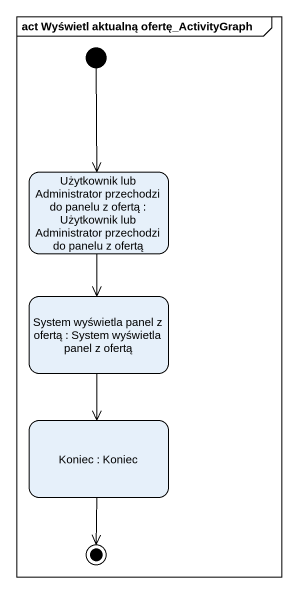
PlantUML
@startuml
mainframe act Wyświetl aktualną ofertę_ActivityGraph
hide empty description
state "Użytkownik lub Administrator przechodzi do panelu z ofertą : Użytkownik lub Administrator przechodzi do panelu z ofertą" as Użytkownik_lub
state "System wyświetla panel z ofertą : System wyświetla panel z ofertą" as System_wyświetla_panel_z
state "Koniec : Koniec" as Koniec
[*] --> Użytkownik_lub
Użytkownik_lub --> System_wyświetla_panel_z
System_wyświetla_panel_z --> Koniec
Koniec --> [*]
@enduml
